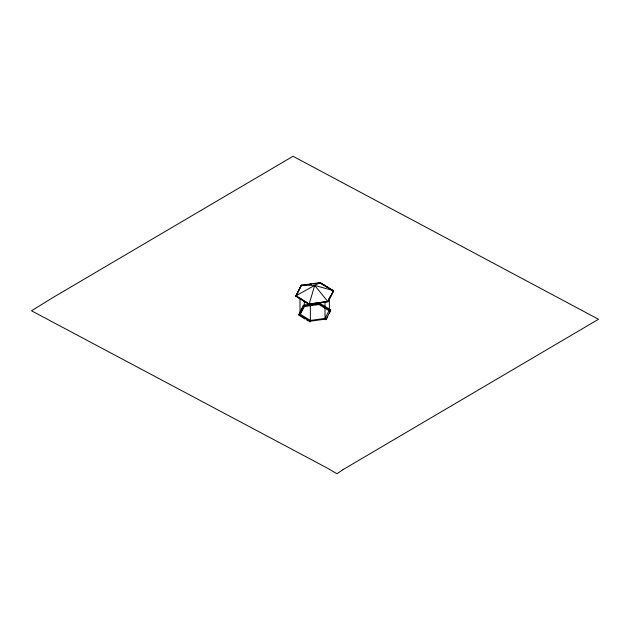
<?xml version="1.0" encoding="UTF-8"?>
<svg xmlns="http://www.w3.org/2000/svg" width="630" height="630" viewBox="0 0 630 630"><rect width="100%" height="100%" fill="white"/><g stroke="black" fill="none" stroke-linecap="round" stroke-linejoin="round"><path stroke-width="0.94" d="M327.805 301.581L333.538 290.698L314.685 285.398L295.832 295.848L309.117 304.322L295.832 296.179L301.392 285.138L314.685 285.398L327.97 301.746L309.117 304.322L314.685 285.398L320.245 282.555L333.538 291.029L327.97 301.746L333.538 290.808L320.245 282.673M319.985 283.067L320.245 282.555L301.392 285.248L295.832 296.179L301.392 285.138M296.746 295.131L297.651 293.391M305.093 319.04L298.62 315.079L303.361 305.172L319.418 302.975L330.742 309.913L329.451 313.173M300.345 311.755L302.069 308.44M304.345 301.093L304.345 306.55L300.014 314.882L300.014 298.195M328.553 299.683L330.356 296.202M327.726 316.496L326.001 319.812L330.742 309.913M304.219 285.083L306.219 284.823M308.936 284.437L311.803 284.059L309.007 284.492M313.645 283.791L315.536 283.531M320.245 282.894L318.315 283.169L320.174 282.909L333.538 291.029M304.353 285.13L306.747 284.87M313.661 283.862L316.236 283.571M295.832 295.848L296.714 295.73M296.714 295.84L295.832 295.958L309.188 304.125M309.117 303.991L327.97 301.408M309.117 304.101L327.97 301.526M319.008 303.77L304.345 305.77L300.014 314.11L310.354 320.442L325.025 318.441L329.348 310.102L319.008 303.77L319.008 304.542L329.348 310.873L329.348 297.935M304.345 306.55L319.008 304.542M298.62 314.299L309.944 321.229L326.001 319.04M320.922 283.531L323.348 285.02M324.97 286.012L326.592 287.004M297.1 296.502L303.589 300.471M305.204 301.463L306.826 302.455M306.708 320.024L308.33 321.017M325.025 302.526L325.025 319.213M310.354 303.589L310.354 321.221M309.944 321.229L309.944 322.009M343.066 469.594L336.987 473.728L327.222 468.051L31.5 310.779L53.038 297.486L293.013 156.272L598.5 319.268L343.066 469.594"/></g></svg>
